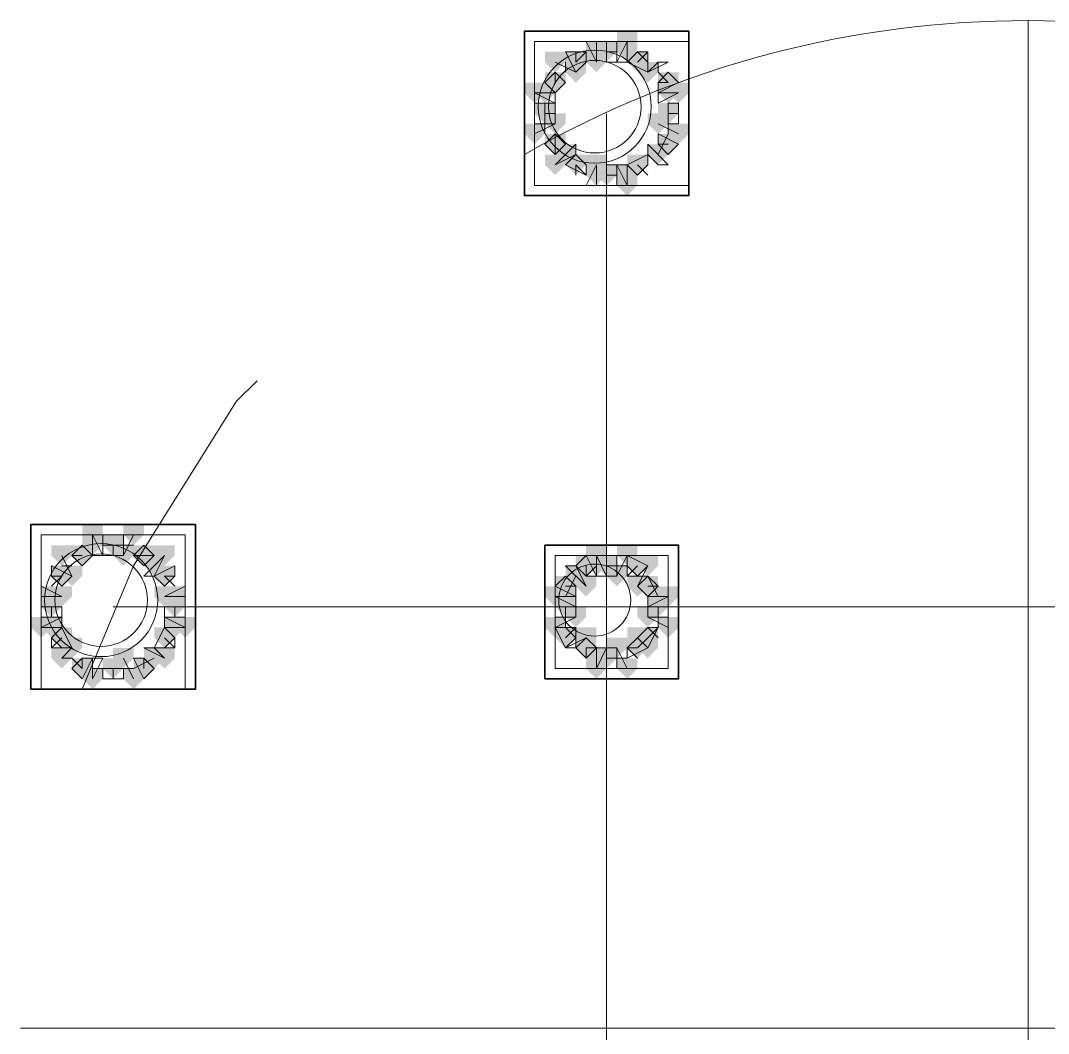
# Model space of a CAD drawing. Header units: millimetres. Extents: x 2315 to 4619, y 1334 to 1897.
# Drawn here: x 3634.03 to 3640.14, y 1541.67 to 1547.68 of the extents above; entities that cross this region are included whole.
import ezdxf

# ---------------------------------------------------------------- set-up
doc = ezdxf.new("R2010")
doc.units = ezdxf.units.MM
for name, color, linetype, true_color in [('PDF_10', 7, 'Continuous', 0x00b85c), ('PDF_AXIS', 7, 'Continuous', 0x00b85c), ('PDF_柱构件', 7, 'Continuous', 0x00b85c), ('PDF_转运站初步方案', 7, 'Continuous', 0x00b85c)]:
    doc.layers.add(name, color=color, linetype=linetype, true_color=true_color)
doc.layers.add('PDF_中心线层', color=1, linetype='Continuous')
doc.layers.add('PDF_粗实线层', color=7, linetype='Continuous')

msp = doc.modelspace()

# ---------------------------------------------------------------- hatches: boundary and pattern name
at = {"layer": 'PDF_10', "transparency": 33554559}
for points in [[(3637.5126, 1547.5601), (3637.4515, 1547.5601), (3637.4515, 1547.499), (3637.5126, 1547.4379), (3637.5737, 1547.499), (3637.5737, 1547.5601)], [(3637.5126, 1547.5601), (3637.4515, 1547.5601), (3637.4515, 1547.499), (3637.5126, 1547.4379), (3637.5737, 1547.499), (3637.5737, 1547.5601)], [(3637.3294, 1547.499), (3637.2683, 1547.499), (3637.2683, 1547.4379), (3637.3294, 1547.3768), (3637.3905, 1547.4379), (3637.3905, 1547.499)], [(3637.3294, 1547.499), (3637.2683, 1547.499), (3637.2683, 1547.4379), (3637.3294, 1547.3768), (3637.3905, 1547.4379), (3637.3905, 1547.499)], [(3637.6959, 1547.499), (3637.6348, 1547.499), (3637.6348, 1547.4379), (3637.6959, 1547.3768), (3637.7569, 1547.4379), (3637.7569, 1547.499)], [(3637.6959, 1547.499), (3637.6348, 1547.499), (3637.6348, 1547.4379), (3637.6959, 1547.3768), (3637.7569, 1547.4379), (3637.7569, 1547.499)], [(3637.2072, 1547.3768), (3637.1461, 1547.3768), (3637.1461, 1547.3157), (3637.2072, 1547.2547), (3637.2683, 1547.3157), (3637.2683, 1547.3768)], [(3637.2072, 1547.3768), (3637.1461, 1547.3768), (3637.1461, 1547.3157), (3637.2072, 1547.2547), (3637.2683, 1547.3157), (3637.2683, 1547.3768)], [(3637.2072, 1547.3768), (3637.1461, 1547.3768), (3637.1461, 1547.3157), (3637.2072, 1547.2547), (3637.2683, 1547.3157), (3637.2683, 1547.3768)], [(3637.8791, 1547.3768), (3637.818, 1547.3768), (3637.818, 1547.3157), (3637.8791, 1547.2547), (3637.9402, 1547.3157), (3637.9402, 1547.3768)], [(3637.8791, 1547.3768), (3637.818, 1547.3768), (3637.818, 1547.3157), (3637.8791, 1547.2547), (3637.9402, 1547.3157), (3637.9402, 1547.3768)], [(3637.1461, 1547.1936), (3637.0851, 1547.1936), (3637.0851, 1547.1325), (3637.1461, 1547.0714), (3637.2072, 1547.1325), (3637.2072, 1547.1936)], [(3637.1461, 1547.1936), (3637.0851, 1547.1936), (3637.0851, 1547.1325), (3637.1461, 1547.0714), (3637.2072, 1547.1325), (3637.2072, 1547.1936)], [(3637.8791, 1547.1936), (3637.818, 1547.1936), (3637.818, 1547.1325), (3637.8791, 1547.0714), (3637.9402, 1547.1325), (3637.9402, 1547.1936)], [(3637.8791, 1547.1936), (3637.818, 1547.1936), (3637.818, 1547.1325), (3637.8791, 1547.0714), (3637.9402, 1547.1325), (3637.9402, 1547.1936)], [(3637.2072, 1547.0103), (3637.1461, 1547.0103), (3637.1461, 1546.9493), (3637.2072, 1546.8882), (3637.2683, 1546.9493), (3637.2683, 1547.0103)], [(3637.2072, 1547.0103), (3637.1461, 1547.0103), (3637.1461, 1546.9493), (3637.2072, 1546.8882), (3637.2683, 1546.9493), (3637.2683, 1547.0103)], [(3637.2072, 1547.0103), (3637.1461, 1547.0103), (3637.1461, 1546.9493), (3637.2072, 1546.8882), (3637.2683, 1546.9493), (3637.2683, 1547.0103)], [(3637.8791, 1547.0103), (3637.818, 1547.0103), (3637.818, 1546.9493), (3637.8791, 1546.8882), (3637.9402, 1546.9493), (3637.9402, 1547.0103)], [(3637.8791, 1547.0103), (3637.818, 1547.0103), (3637.818, 1546.9493), (3637.8791, 1546.8882), (3637.9402, 1546.9493), (3637.9402, 1547.0103)], [(3637.3294, 1546.8882), (3637.2683, 1546.8882), (3637.2683, 1546.8271), (3637.3294, 1546.766), (3637.3905, 1546.8271), (3637.3905, 1546.8882)], [(3637.3294, 1546.8882), (3637.2683, 1546.8882), (3637.2683, 1546.8271), (3637.3294, 1546.766), (3637.3905, 1546.8271), (3637.3905, 1546.8882)], [(3637.6959, 1546.8882), (3637.6348, 1546.8882), (3637.6348, 1546.8271), (3637.6959, 1546.766), (3637.7569, 1546.8271), (3637.7569, 1546.8882)], [(3637.6959, 1546.8882), (3637.6348, 1546.8882), (3637.6348, 1546.8271), (3637.6959, 1546.766), (3637.7569, 1546.8271), (3637.7569, 1546.8882)], [(3637.5126, 1546.8271), (3637.4515, 1546.8271), (3637.4515, 1546.766), (3637.5126, 1546.7049), (3637.5737, 1546.766), (3637.5737, 1546.8271)], [(3637.5126, 1546.8271), (3637.4515, 1546.8271), (3637.4515, 1546.766), (3637.5126, 1546.7049), (3637.5737, 1546.766), (3637.5737, 1546.8271)], [(3637.5126, 1546.8271), (3637.4515, 1546.8271), (3637.4515, 1546.766), (3637.5126, 1546.7049), (3637.5737, 1546.766), (3637.5737, 1546.8271)], [(3634.5807, 1544.6282), (3634.5196, 1544.6282), (3634.5196, 1544.5671), (3634.5807, 1544.506), (3634.6418, 1544.5671), (3634.6418, 1544.6282)], [(3634.5807, 1544.6282), (3634.5196, 1544.6282), (3634.5196, 1544.5671), (3634.5807, 1544.506), (3634.6418, 1544.5671), (3634.6418, 1544.6282)], [(3634.3975, 1544.5671), (3634.3364, 1544.5671), (3634.3364, 1544.506), (3634.3975, 1544.4449), (3634.4586, 1544.506), (3634.4586, 1544.5671)], [(3634.3975, 1544.5671), (3634.3364, 1544.5671), (3634.3364, 1544.506), (3634.3975, 1544.4449), (3634.4586, 1544.506), (3634.4586, 1544.5671)], [(3634.3975, 1544.5671), (3634.3364, 1544.5671), (3634.3364, 1544.506), (3634.3975, 1544.4449), (3634.4586, 1544.506), (3634.4586, 1544.5671)], [(3634.764, 1544.5671), (3634.7029, 1544.5671), (3634.7029, 1544.506), (3634.764, 1544.4449), (3634.8251, 1544.506), (3634.8251, 1544.5671)], [(3634.764, 1544.5671), (3634.7029, 1544.5671), (3634.7029, 1544.506), (3634.764, 1544.4449), (3634.8251, 1544.506), (3634.8251, 1544.5671)], [(3634.764, 1544.5671), (3634.7029, 1544.5671), (3634.7029, 1544.506), (3634.764, 1544.4449), (3634.8251, 1544.506), (3634.8251, 1544.5671)], [(3637.3905, 1544.506), (3637.3294, 1544.506), (3637.3294, 1544.4449), (3637.3905, 1544.3839), (3637.4515, 1544.4449), (3637.4515, 1544.506)], [(3637.3905, 1544.506), (3637.3294, 1544.506), (3637.3294, 1544.4449), (3637.3905, 1544.3839), (3637.4515, 1544.4449), (3637.4515, 1544.506)], [(3637.5126, 1544.506), (3637.4515, 1544.506), (3637.4515, 1544.4449), (3637.5126, 1544.3839), (3637.5737, 1544.4449), (3637.5737, 1544.506)], [(3637.5126, 1544.506), (3637.4515, 1544.506), (3637.4515, 1544.4449), (3637.5126, 1544.3839), (3637.5737, 1544.4449), (3637.5737, 1544.506)], [(3637.6959, 1544.506), (3637.6348, 1544.506), (3637.6348, 1544.4449), (3637.6959, 1544.3839), (3637.7569, 1544.4449), (3637.7569, 1544.506)], [(3637.6959, 1544.506), (3637.6348, 1544.506), (3637.6348, 1544.4449), (3637.6959, 1544.3839), (3637.7569, 1544.4449), (3637.7569, 1544.506)], [(3634.2753, 1544.4449), (3634.2142, 1544.4449), (3634.2142, 1544.3839), (3634.2753, 1544.3228), (3634.3364, 1544.3839), (3634.3364, 1544.4449)], [(3634.2753, 1544.4449), (3634.2142, 1544.4449), (3634.2142, 1544.3839), (3634.2753, 1544.3228), (3634.3364, 1544.3839), (3634.3364, 1544.4449)], [(3634.8861, 1544.4449), (3634.8251, 1544.4449), (3634.8251, 1544.3839), (3634.8861, 1544.3228), (3634.9472, 1544.3839), (3634.9472, 1544.4449)], [(3634.8861, 1544.4449), (3634.8251, 1544.4449), (3634.8251, 1544.3839), (3634.8861, 1544.3228), (3634.9472, 1544.3839), (3634.9472, 1544.4449)], [(3637.2683, 1544.3839), (3637.2072, 1544.3839), (3637.2072, 1544.3228), (3637.2683, 1544.2617), (3637.3294, 1544.3228), (3637.3294, 1544.3839)], [(3637.2683, 1544.3839), (3637.2072, 1544.3839), (3637.2072, 1544.3228), (3637.2683, 1544.2617), (3637.3294, 1544.3228), (3637.3294, 1544.3839)], [(3637.7569, 1544.3839), (3637.6959, 1544.3839), (3637.6959, 1544.3228), (3637.7569, 1544.2617), (3637.818, 1544.3228), (3637.818, 1544.3839)], [(3637.7569, 1544.3839), (3637.6959, 1544.3839), (3637.6959, 1544.3228), (3637.7569, 1544.2617), (3637.818, 1544.3228), (3637.818, 1544.3839)], [(3634.2142, 1544.2617), (3634.1532, 1544.2617), (3634.1532, 1544.2006), (3634.2142, 1544.1395), (3634.2753, 1544.2006), (3634.2753, 1544.2617)], [(3634.2142, 1544.2617), (3634.1532, 1544.2617), (3634.1532, 1544.2006), (3634.2142, 1544.1395), (3634.2753, 1544.2006), (3634.2753, 1544.2617)], [(3634.9472, 1544.2617), (3634.8861, 1544.2617), (3634.8861, 1544.2006), (3634.9472, 1544.1395), (3635.0083, 1544.2006), (3635.0083, 1544.2617)], [(3634.9472, 1544.2617), (3634.8861, 1544.2617), (3634.8861, 1544.2006), (3634.9472, 1544.1395), (3635.0083, 1544.2006), (3635.0083, 1544.2617)], [(3634.9472, 1544.2617), (3634.8861, 1544.2617), (3634.8861, 1544.2006), (3634.9472, 1544.1395), (3635.0083, 1544.2006), (3635.0083, 1544.2617)], [(3637.2683, 1544.2617), (3637.2072, 1544.2617), (3637.2072, 1544.2006), (3637.2683, 1544.1395), (3637.3294, 1544.2006), (3637.3294, 1544.2617)], [(3637.2683, 1544.2617), (3637.2072, 1544.2617), (3637.2072, 1544.2006), (3637.2683, 1544.1395), (3637.3294, 1544.2006), (3637.3294, 1544.2617)], [(3637.818, 1544.2617), (3637.7569, 1544.2617), (3637.7569, 1544.2006), (3637.818, 1544.1395), (3637.8791, 1544.2006), (3637.8791, 1544.2617)], [(3637.818, 1544.2617), (3637.7569, 1544.2617), (3637.7569, 1544.2006), (3637.818, 1544.1395), (3637.8791, 1544.2006), (3637.8791, 1544.2617)], [(3634.2753, 1544.0784), (3634.2142, 1544.0784), (3634.2142, 1544.0174), (3634.2753, 1543.9563), (3634.3364, 1544.0174), (3634.3364, 1544.0784)], [(3634.2753, 1544.0784), (3634.2142, 1544.0784), (3634.2142, 1544.0174), (3634.2753, 1543.9563), (3634.3364, 1544.0174), (3634.3364, 1544.0784)], [(3634.8861, 1544.0784), (3634.8251, 1544.0784), (3634.8251, 1544.0174), (3634.8861, 1543.9563), (3634.9472, 1544.0174), (3634.9472, 1544.0784)], [(3634.8861, 1544.0784), (3634.8251, 1544.0784), (3634.8251, 1544.0174), (3634.8861, 1543.9563), (3634.9472, 1544.0174), (3634.9472, 1544.0784)], [(3637.2683, 1544.0784), (3637.2072, 1544.0784), (3637.2072, 1544.0174), (3637.2683, 1543.9563), (3637.3294, 1544.0174), (3637.3294, 1544.0784)], [(3637.2683, 1544.0784), (3637.2072, 1544.0784), (3637.2072, 1544.0174), (3637.2683, 1543.9563), (3637.3294, 1544.0174), (3637.3294, 1544.0784)], [(3637.7569, 1544.0784), (3637.6959, 1544.0784), (3637.6959, 1544.0174), (3637.7569, 1543.9563), (3637.818, 1544.0174), (3637.818, 1544.0784)], [(3637.7569, 1544.0784), (3637.6959, 1544.0784), (3637.6959, 1544.0174), (3637.7569, 1543.9563), (3637.818, 1544.0174), (3637.818, 1544.0784)], [(3637.3905, 1544.0174), (3637.3294, 1544.0174), (3637.3294, 1543.9563), (3637.3905, 1543.8952), (3637.4515, 1543.9563), (3637.4515, 1544.0174)], [(3637.3905, 1544.0174), (3637.3294, 1544.0174), (3637.3294, 1543.9563), (3637.3905, 1543.8952), (3637.4515, 1543.9563), (3637.4515, 1544.0174)], [(3637.6959, 1544.0174), (3637.6348, 1544.0174), (3637.6348, 1543.9563), (3637.6959, 1543.8952), (3637.7569, 1543.9563), (3637.7569, 1544.0174)], [(3637.6959, 1544.0174), (3637.6348, 1544.0174), (3637.6348, 1543.9563), (3637.6959, 1543.8952), (3637.7569, 1543.9563), (3637.7569, 1544.0174)], [(3637.5126, 1543.9563), (3637.4515, 1543.9563), (3637.4515, 1543.8952), (3637.5126, 1543.8341), (3637.5737, 1543.8952), (3637.5737, 1543.9563)], [(3637.5126, 1543.9563), (3637.4515, 1543.9563), (3637.4515, 1543.8952), (3637.5126, 1543.8341), (3637.5737, 1543.8952), (3637.5737, 1543.9563)], [(3634.3975, 1543.8952), (3634.3364, 1543.8952), (3634.3364, 1543.8341), (3634.3975, 1543.773), (3634.4586, 1543.8341), (3634.4586, 1543.8952)], [(3634.3975, 1543.8952), (3634.3364, 1543.8952), (3634.3364, 1543.8341), (3634.3975, 1543.773), (3634.4586, 1543.8341), (3634.4586, 1543.8952)], [(3634.5807, 1543.8952), (3634.5196, 1543.8952), (3634.5196, 1543.8341), (3634.5807, 1543.773), (3634.6418, 1543.8341), (3634.6418, 1543.8952)], [(3634.5807, 1543.8952), (3634.5196, 1543.8952), (3634.5196, 1543.8341), (3634.5807, 1543.773), (3634.6418, 1543.8341), (3634.6418, 1543.8952)], [(3634.764, 1543.8952), (3634.7029, 1543.8952), (3634.7029, 1543.8341), (3634.764, 1543.773), (3634.8251, 1543.8341), (3634.8251, 1543.8952)], [(3634.764, 1543.8952), (3634.7029, 1543.8952), (3634.7029, 1543.8341), (3634.764, 1543.773), (3634.8251, 1543.8341), (3634.8251, 1543.8952)]]:
    msp.add_hatch(color=256, dxfattribs=at).paths.add_polyline_path(points)
at = {"layer": 'PDF_柱构件', "transparency": 33554559}
for points in [[(3637.6348, 1547.6211), (3637.5737, 1547.6211), (3637.5737, 1547.5601), (3637.6348, 1547.499), (3637.6959, 1547.5601), (3637.6959, 1547.6211)], [(3637.4515, 1547.5601), (3637.3905, 1547.5601), (3637.3905, 1547.499), (3637.4515, 1547.4379), (3637.5126, 1547.499), (3637.5126, 1547.5601)], [(3637.6348, 1547.5601), (3637.5737, 1547.5601), (3637.5737, 1547.499), (3637.6348, 1547.4379), (3637.6959, 1547.499), (3637.6959, 1547.5601)], [(3637.2072, 1547.499), (3637.1461, 1547.499), (3637.1461, 1547.4379), (3637.2072, 1547.3768), (3637.2683, 1547.4379), (3637.2683, 1547.499)], [(3637.4515, 1547.499), (3637.3905, 1547.499), (3637.3905, 1547.4379), (3637.4515, 1547.3768), (3637.5126, 1547.4379), (3637.5126, 1547.499)], [(3637.3294, 1547.4379), (3637.2683, 1547.4379), (3637.2683, 1547.3768), (3637.3294, 1547.3157), (3637.3905, 1547.3768), (3637.3905, 1547.4379)], [(3637.7569, 1547.4379), (3637.6959, 1547.4379), (3637.6959, 1547.3768), (3637.7569, 1547.3157), (3637.818, 1547.3768), (3637.818, 1547.4379)], [(3637.0851, 1547.3157), (3637.024, 1547.3157), (3637.024, 1547.2547), (3637.0851, 1547.1936), (3637.1461, 1547.2547), (3637.1461, 1547.3157)], [(3637.1461, 1547.3157), (3637.0851, 1547.3157), (3637.0851, 1547.2547), (3637.1461, 1547.1936), (3637.2072, 1547.2547), (3637.2072, 1547.3157)], [(3637.8791, 1547.3157), (3637.818, 1547.3157), (3637.818, 1547.2547), (3637.8791, 1547.1936), (3637.9402, 1547.2547), (3637.9402, 1547.3157)], [(3637.9402, 1547.3157), (3637.8791, 1547.3157), (3637.8791, 1547.2547), (3637.9402, 1547.1936), (3638.0013, 1547.2547), (3638.0013, 1547.3157)], [(3637.2072, 1547.1325), (3637.1461, 1547.1325), (3637.1461, 1547.0714), (3637.2072, 1547.0103), (3637.2683, 1547.0714), (3637.2683, 1547.1325)], [(3637.818, 1547.1325), (3637.7569, 1547.1325), (3637.7569, 1547.0714), (3637.818, 1547.0103), (3637.8791, 1547.0714), (3637.8791, 1547.1325)], [(3637.0851, 1547.0714), (3637.024, 1547.0714), (3637.024, 1547.0103), (3637.0851, 1546.9493), (3637.1461, 1547.0103), (3637.1461, 1547.0714)], [(3637.9402, 1547.0714), (3637.8791, 1547.0714), (3637.8791, 1547.0103), (3637.9402, 1546.9493), (3638.0013, 1547.0103), (3638.0013, 1547.0714)], [(3637.2683, 1546.9493), (3637.2072, 1546.9493), (3637.2072, 1546.8882), (3637.2683, 1546.8271), (3637.3294, 1546.8882), (3637.3294, 1546.9493)], [(3637.818, 1546.9493), (3637.7569, 1546.9493), (3637.7569, 1546.8882), (3637.818, 1546.8271), (3637.8791, 1546.8882), (3637.8791, 1546.9493)], [(3637.2072, 1546.8882), (3637.1461, 1546.8882), (3637.1461, 1546.8271), (3637.2072, 1546.766), (3637.2683, 1546.8271), (3637.2683, 1546.8882)], [(3637.4515, 1546.8882), (3637.3905, 1546.8882), (3637.3905, 1546.8271), (3637.4515, 1546.766), (3637.5126, 1546.8271), (3637.5126, 1546.8882)], [(3637.4515, 1546.8271), (3637.3905, 1546.8271), (3637.3905, 1546.766), (3637.4515, 1546.7049), (3637.5126, 1546.766), (3637.5126, 1546.8271)], [(3637.6348, 1546.8271), (3637.5737, 1546.8271), (3637.5737, 1546.766), (3637.6348, 1546.7049), (3637.6959, 1546.766), (3637.6959, 1546.8271)], [(3637.6348, 1546.766), (3637.5737, 1546.766), (3637.5737, 1546.7049), (3637.6348, 1546.6439), (3637.6959, 1546.7049), (3637.6959, 1546.766)], [(3634.4586, 1544.6893), (3634.3975, 1544.6893), (3634.3975, 1544.6282), (3634.4586, 1544.5671), (3634.5196, 1544.6282), (3634.5196, 1544.6893)], [(3634.7029, 1544.6893), (3634.6418, 1544.6893), (3634.6418, 1544.6282), (3634.7029, 1544.5671), (3634.764, 1544.6282), (3634.764, 1544.6893)], [(3634.4586, 1544.6282), (3634.3975, 1544.6282), (3634.3975, 1544.5671), (3634.4586, 1544.506), (3634.5196, 1544.5671), (3634.5196, 1544.6282)], [(3634.2753, 1544.5671), (3634.2142, 1544.5671), (3634.2142, 1544.506), (3634.2753, 1544.4449), (3634.3364, 1544.506), (3634.3364, 1544.5671)], [(3634.6418, 1544.5671), (3634.5807, 1544.5671), (3634.5807, 1544.506), (3634.6418, 1544.4449), (3634.7029, 1544.506), (3634.7029, 1544.5671)], [(3634.8861, 1544.5671), (3634.8251, 1544.5671), (3634.8251, 1544.506), (3634.8861, 1544.4449), (3634.9472, 1544.506), (3634.9472, 1544.5671)], [(3637.4515, 1544.5671), (3637.3905, 1544.5671), (3637.3905, 1544.506), (3637.4515, 1544.4449), (3637.5126, 1544.506), (3637.5126, 1544.5671)], [(3637.6348, 1544.5671), (3637.5737, 1544.5671), (3637.5737, 1544.506), (3637.6348, 1544.4449), (3637.6959, 1544.506), (3637.6959, 1544.5671)], [(3634.8251, 1544.506), (3634.764, 1544.506), (3634.764, 1544.4449), (3634.8251, 1544.3839), (3634.8861, 1544.4449), (3634.8861, 1544.506)], [(3637.4515, 1544.506), (3637.3905, 1544.506), (3637.3905, 1544.4449), (3637.4515, 1544.3839), (3637.5126, 1544.4449), (3637.5126, 1544.506)], [(3637.7569, 1544.506), (3637.6959, 1544.506), (3637.6959, 1544.4449), (3637.7569, 1544.3839), (3637.818, 1544.4449), (3637.818, 1544.506)], [(3634.3364, 1544.4449), (3634.2753, 1544.4449), (3634.2753, 1544.3839), (3634.3364, 1544.3228), (3634.3975, 1544.3839), (3634.3975, 1544.4449)], [(3637.3294, 1544.4449), (3637.2683, 1544.4449), (3637.2683, 1544.3839), (3637.3294, 1544.3228), (3637.3905, 1544.3839), (3637.3905, 1544.4449)], [(3637.5737, 1544.4449), (3637.5126, 1544.4449), (3637.5126, 1544.3839), (3637.5737, 1544.3228), (3637.6348, 1544.3839), (3637.6348, 1544.4449)], [(3637.3905, 1544.3839), (3637.3294, 1544.3839), (3637.3294, 1544.3228), (3637.3905, 1544.2617), (3637.4515, 1544.3228), (3637.4515, 1544.3839)], [(3637.6959, 1544.3839), (3637.6348, 1544.3839), (3637.6348, 1544.3228), (3637.6959, 1544.2617), (3637.7569, 1544.3228), (3637.7569, 1544.3839)], [(3634.2142, 1544.3228), (3634.1532, 1544.3228), (3634.1532, 1544.2617), (3634.2142, 1544.2006), (3634.2753, 1544.2617), (3634.2753, 1544.3228)], [(3634.2753, 1544.3228), (3634.2142, 1544.3228), (3634.2142, 1544.2617), (3634.2753, 1544.2006), (3634.3364, 1544.2617), (3634.3364, 1544.3228)], [(3634.8861, 1544.3228), (3634.8251, 1544.3228), (3634.8251, 1544.2617), (3634.8861, 1544.2006), (3634.9472, 1544.2617), (3634.9472, 1544.3228)], [(3634.9472, 1544.3228), (3634.8861, 1544.3228), (3634.8861, 1544.2617), (3634.9472, 1544.2006), (3635.0083, 1544.2617), (3635.0083, 1544.3228)], [(3637.2072, 1544.3228), (3637.1461, 1544.3228), (3637.1461, 1544.2617), (3637.2072, 1544.2006), (3637.2683, 1544.2617), (3637.2683, 1544.3228)], [(3637.2683, 1544.3228), (3637.2072, 1544.3228), (3637.2072, 1544.2617), (3637.2683, 1544.2006), (3637.3294, 1544.2617), (3637.3294, 1544.3228)], [(3637.818, 1544.3228), (3637.7569, 1544.3228), (3637.7569, 1544.2617), (3637.818, 1544.2006), (3637.8791, 1544.2617), (3637.8791, 1544.3228)], [(3637.8791, 1544.3228), (3637.818, 1544.3228), (3637.818, 1544.2617), (3637.8791, 1544.2006), (3637.9402, 1544.2617), (3637.9402, 1544.3228)], [(3637.3294, 1544.2006), (3637.2683, 1544.2006), (3637.2683, 1544.1395), (3637.3294, 1544.0784), (3637.3905, 1544.1395), (3637.3905, 1544.2006)], [(3637.7569, 1544.2006), (3637.6959, 1544.2006), (3637.6959, 1544.1395), (3637.7569, 1544.0784), (3637.818, 1544.1395), (3637.818, 1544.2006)], [(3634.1532, 1544.1395), (3634.0921, 1544.1395), (3634.0921, 1544.0784), (3634.1532, 1544.0174), (3634.2142, 1544.0784), (3634.2142, 1544.1395)], [(3634.2142, 1544.1395), (3634.1532, 1544.1395), (3634.1532, 1544.0784), (3634.2142, 1544.0174), (3634.2753, 1544.0784), (3634.2753, 1544.1395)], [(3634.9472, 1544.1395), (3634.8861, 1544.1395), (3634.8861, 1544.0784), (3634.9472, 1544.0174), (3635.0083, 1544.0784), (3635.0083, 1544.1395)], [(3635.0083, 1544.1395), (3634.9472, 1544.1395), (3634.9472, 1544.0784), (3635.0083, 1544.0174), (3635.0694, 1544.0784), (3635.0694, 1544.1395)], [(3637.2072, 1544.1395), (3637.1461, 1544.1395), (3637.1461, 1544.0784), (3637.2072, 1544.0174), (3637.2683, 1544.0784), (3637.2683, 1544.1395)], [(3637.8791, 1544.1395), (3637.818, 1544.1395), (3637.818, 1544.0784), (3637.8791, 1544.0174), (3637.9402, 1544.0784), (3637.9402, 1544.1395)], [(3637.3905, 1544.0784), (3637.3294, 1544.0784), (3637.3294, 1544.0174), (3637.3905, 1543.9563), (3637.4515, 1544.0174), (3637.4515, 1544.0784)], [(3637.6959, 1544.0784), (3637.6348, 1544.0784), (3637.6348, 1544.0174), (3637.6959, 1543.9563), (3637.7569, 1544.0174), (3637.7569, 1544.0784)], [(3634.3364, 1544.0174), (3634.2753, 1544.0174), (3634.2753, 1543.9563), (3634.3364, 1543.8952), (3634.3975, 1543.9563), (3634.3975, 1544.0174)], [(3637.5737, 1544.0174), (3637.5126, 1544.0174), (3637.5126, 1543.9563), (3637.5737, 1543.8952), (3637.6348, 1543.9563), (3637.6348, 1544.0174)], [(3637.7569, 1544.0174), (3637.6959, 1544.0174), (3637.6959, 1543.9563), (3637.7569, 1543.8952), (3637.818, 1543.9563), (3637.818, 1544.0174)], [(3634.2753, 1543.9563), (3634.2142, 1543.9563), (3634.2142, 1543.8952), (3634.2753, 1543.8341), (3634.3364, 1543.8952), (3634.3364, 1543.9563)], [(3634.6418, 1543.9563), (3634.5807, 1543.9563), (3634.5807, 1543.8952), (3634.6418, 1543.8341), (3634.7029, 1543.8952), (3634.7029, 1543.9563)], [(3634.8251, 1543.9563), (3634.764, 1543.9563), (3634.764, 1543.8952), (3634.8251, 1543.8341), (3634.8861, 1543.8952), (3634.8861, 1543.9563)], [(3634.8861, 1543.9563), (3634.8251, 1543.9563), (3634.8251, 1543.8952), (3634.8861, 1543.8341), (3634.9472, 1543.8952), (3634.9472, 1543.9563)], [(3637.4515, 1543.9563), (3637.3905, 1543.9563), (3637.3905, 1543.8952), (3637.4515, 1543.8341), (3637.5126, 1543.8952), (3637.5126, 1543.9563)], [(3637.4515, 1543.8952), (3637.3905, 1543.8952), (3637.3905, 1543.8341), (3637.4515, 1543.773), (3637.5126, 1543.8341), (3637.5126, 1543.8952)], [(3637.6348, 1543.8952), (3637.5737, 1543.8952), (3637.5737, 1543.8341), (3637.6348, 1543.773), (3637.6959, 1543.8341), (3637.6959, 1543.8952)], [(3634.4586, 1543.8341), (3634.3975, 1543.8341), (3634.3975, 1543.773), (3634.4586, 1543.712), (3634.5196, 1543.773), (3634.5196, 1543.8341)], [(3634.7029, 1543.8341), (3634.6418, 1543.8341), (3634.6418, 1543.773), (3634.7029, 1543.712), (3634.764, 1543.773), (3634.764, 1543.8341)]]:
    msp.add_hatch(color=256, dxfattribs=at).paths.add_polyline_path(points)
at = {"layer": 'PDF_转运站初步方案', "transparency": 33554559}
for points in [[(3637.5126, 1547.5601), (3637.4515, 1547.5601), (3637.4515, 1547.499), (3637.5126, 1547.4379), (3637.5737, 1547.499), (3637.5737, 1547.5601)], [(3637.5126, 1547.5601), (3637.4515, 1547.5601), (3637.4515, 1547.499), (3637.5126, 1547.4379), (3637.5737, 1547.499), (3637.5737, 1547.5601)], [(3637.3294, 1547.499), (3637.2683, 1547.499), (3637.2683, 1547.4379), (3637.3294, 1547.3768), (3637.3905, 1547.4379), (3637.3905, 1547.499)], [(3637.3294, 1547.499), (3637.2683, 1547.499), (3637.2683, 1547.4379), (3637.3294, 1547.3768), (3637.3905, 1547.4379), (3637.3905, 1547.499)], [(3637.6959, 1547.499), (3637.6348, 1547.499), (3637.6348, 1547.4379), (3637.6959, 1547.3768), (3637.7569, 1547.4379), (3637.7569, 1547.499)], [(3637.6959, 1547.499), (3637.6348, 1547.499), (3637.6348, 1547.4379), (3637.6959, 1547.3768), (3637.7569, 1547.4379), (3637.7569, 1547.499)], [(3637.2072, 1547.3768), (3637.1461, 1547.3768), (3637.1461, 1547.3157), (3637.2072, 1547.2547), (3637.2683, 1547.3157), (3637.2683, 1547.3768)], [(3637.2072, 1547.3768), (3637.1461, 1547.3768), (3637.1461, 1547.3157), (3637.2072, 1547.2547), (3637.2683, 1547.3157), (3637.2683, 1547.3768)], [(3637.8791, 1547.3768), (3637.818, 1547.3768), (3637.818, 1547.3157), (3637.8791, 1547.2547), (3637.9402, 1547.3157), (3637.9402, 1547.3768)], [(3637.8791, 1547.3768), (3637.818, 1547.3768), (3637.818, 1547.3157), (3637.8791, 1547.2547), (3637.9402, 1547.3157), (3637.9402, 1547.3768)], [(3637.1461, 1547.1936), (3637.0851, 1547.1936), (3637.0851, 1547.1325), (3637.1461, 1547.0714), (3637.2072, 1547.1325), (3637.2072, 1547.1936)], [(3637.1461, 1547.1936), (3637.0851, 1547.1936), (3637.0851, 1547.1325), (3637.1461, 1547.0714), (3637.2072, 1547.1325), (3637.2072, 1547.1936)], [(3637.8791, 1547.1936), (3637.818, 1547.1936), (3637.818, 1547.1325), (3637.8791, 1547.0714), (3637.9402, 1547.1325), (3637.9402, 1547.1936)], [(3637.8791, 1547.1936), (3637.818, 1547.1936), (3637.818, 1547.1325), (3637.8791, 1547.0714), (3637.9402, 1547.1325), (3637.9402, 1547.1936)], [(3637.2072, 1547.0103), (3637.1461, 1547.0103), (3637.1461, 1546.9493), (3637.2072, 1546.8882), (3637.2683, 1546.9493), (3637.2683, 1547.0103)], [(3637.2072, 1547.0103), (3637.1461, 1547.0103), (3637.1461, 1546.9493), (3637.2072, 1546.8882), (3637.2683, 1546.9493), (3637.2683, 1547.0103)], [(3637.8791, 1547.0103), (3637.818, 1547.0103), (3637.818, 1546.9493), (3637.8791, 1546.8882), (3637.9402, 1546.9493), (3637.9402, 1547.0103)], [(3637.8791, 1547.0103), (3637.818, 1547.0103), (3637.818, 1546.9493), (3637.8791, 1546.8882), (3637.9402, 1546.9493), (3637.9402, 1547.0103)], [(3637.3294, 1546.8882), (3637.2683, 1546.8882), (3637.2683, 1546.8271), (3637.3294, 1546.766), (3637.3905, 1546.8271), (3637.3905, 1546.8882)], [(3637.3294, 1546.8882), (3637.2683, 1546.8882), (3637.2683, 1546.8271), (3637.3294, 1546.766), (3637.3905, 1546.8271), (3637.3905, 1546.8882)], [(3637.6959, 1546.8882), (3637.6348, 1546.8882), (3637.6348, 1546.8271), (3637.6959, 1546.766), (3637.7569, 1546.8271), (3637.7569, 1546.8882)], [(3637.6959, 1546.8882), (3637.6348, 1546.8882), (3637.6348, 1546.8271), (3637.6959, 1546.766), (3637.7569, 1546.8271), (3637.7569, 1546.8882)], [(3637.5126, 1546.8271), (3637.4515, 1546.8271), (3637.4515, 1546.766), (3637.5126, 1546.7049), (3637.5737, 1546.766), (3637.5737, 1546.8271)], [(3637.5126, 1546.8271), (3637.4515, 1546.8271), (3637.4515, 1546.766), (3637.5126, 1546.7049), (3637.5737, 1546.766), (3637.5737, 1546.8271)], [(3634.5807, 1544.6282), (3634.5196, 1544.6282), (3634.5196, 1544.5671), (3634.5807, 1544.506), (3634.6418, 1544.5671), (3634.6418, 1544.6282)], [(3634.5807, 1544.6282), (3634.5196, 1544.6282), (3634.5196, 1544.5671), (3634.5807, 1544.506), (3634.6418, 1544.5671), (3634.6418, 1544.6282)], [(3634.3975, 1544.5671), (3634.3364, 1544.5671), (3634.3364, 1544.506), (3634.3975, 1544.4449), (3634.4586, 1544.506), (3634.4586, 1544.5671)], [(3634.3975, 1544.5671), (3634.3364, 1544.5671), (3634.3364, 1544.506), (3634.3975, 1544.4449), (3634.4586, 1544.506), (3634.4586, 1544.5671)], [(3634.764, 1544.5671), (3634.7029, 1544.5671), (3634.7029, 1544.506), (3634.764, 1544.4449), (3634.8251, 1544.506), (3634.8251, 1544.5671)], [(3634.764, 1544.5671), (3634.7029, 1544.5671), (3634.7029, 1544.506), (3634.764, 1544.4449), (3634.8251, 1544.506), (3634.8251, 1544.5671)], [(3637.3905, 1544.506), (3637.3294, 1544.506), (3637.3294, 1544.4449), (3637.3905, 1544.3839), (3637.4515, 1544.4449), (3637.4515, 1544.506)], [(3637.3905, 1544.506), (3637.3294, 1544.506), (3637.3294, 1544.4449), (3637.3905, 1544.3839), (3637.4515, 1544.4449), (3637.4515, 1544.506)], [(3637.5126, 1544.506), (3637.4515, 1544.506), (3637.4515, 1544.4449), (3637.5126, 1544.3839), (3637.5737, 1544.4449), (3637.5737, 1544.506)], [(3637.5126, 1544.506), (3637.4515, 1544.506), (3637.4515, 1544.4449), (3637.5126, 1544.3839), (3637.5737, 1544.4449), (3637.5737, 1544.506)], [(3637.6959, 1544.506), (3637.6348, 1544.506), (3637.6348, 1544.4449), (3637.6959, 1544.3839), (3637.7569, 1544.4449), (3637.7569, 1544.506)], [(3637.6959, 1544.506), (3637.6348, 1544.506), (3637.6348, 1544.4449), (3637.6959, 1544.3839), (3637.7569, 1544.4449), (3637.7569, 1544.506)], [(3634.2753, 1544.4449), (3634.2142, 1544.4449), (3634.2142, 1544.3839), (3634.2753, 1544.3228), (3634.3364, 1544.3839), (3634.3364, 1544.4449)], [(3634.2753, 1544.4449), (3634.2142, 1544.4449), (3634.2142, 1544.3839), (3634.2753, 1544.3228), (3634.3364, 1544.3839), (3634.3364, 1544.4449)], [(3634.8861, 1544.4449), (3634.8251, 1544.4449), (3634.8251, 1544.3839), (3634.8861, 1544.3228), (3634.9472, 1544.3839), (3634.9472, 1544.4449)], [(3634.8861, 1544.4449), (3634.8251, 1544.4449), (3634.8251, 1544.3839), (3634.8861, 1544.3228), (3634.9472, 1544.3839), (3634.9472, 1544.4449)], [(3637.2683, 1544.3839), (3637.2072, 1544.3839), (3637.2072, 1544.3228), (3637.2683, 1544.2617), (3637.3294, 1544.3228), (3637.3294, 1544.3839)], [(3637.2683, 1544.3839), (3637.2072, 1544.3839), (3637.2072, 1544.3228), (3637.2683, 1544.2617), (3637.3294, 1544.3228), (3637.3294, 1544.3839)], [(3637.7569, 1544.3839), (3637.6959, 1544.3839), (3637.6959, 1544.3228), (3637.7569, 1544.2617), (3637.818, 1544.3228), (3637.818, 1544.3839)], [(3637.7569, 1544.3839), (3637.6959, 1544.3839), (3637.6959, 1544.3228), (3637.7569, 1544.2617), (3637.818, 1544.3228), (3637.818, 1544.3839)], [(3634.2142, 1544.2617), (3634.1532, 1544.2617), (3634.1532, 1544.2006), (3634.2142, 1544.1395), (3634.2753, 1544.2006), (3634.2753, 1544.2617)], [(3634.2142, 1544.2617), (3634.1532, 1544.2617), (3634.1532, 1544.2006), (3634.2142, 1544.1395), (3634.2753, 1544.2006), (3634.2753, 1544.2617)], [(3634.9472, 1544.2617), (3634.8861, 1544.2617), (3634.8861, 1544.2006), (3634.9472, 1544.1395), (3635.0083, 1544.2006), (3635.0083, 1544.2617)], [(3634.9472, 1544.2617), (3634.8861, 1544.2617), (3634.8861, 1544.2006), (3634.9472, 1544.1395), (3635.0083, 1544.2006), (3635.0083, 1544.2617)], [(3637.2683, 1544.2617), (3637.2072, 1544.2617), (3637.2072, 1544.2006), (3637.2683, 1544.1395), (3637.3294, 1544.2006), (3637.3294, 1544.2617)], [(3637.2683, 1544.2617), (3637.2072, 1544.2617), (3637.2072, 1544.2006), (3637.2683, 1544.1395), (3637.3294, 1544.2006), (3637.3294, 1544.2617)], [(3637.818, 1544.2617), (3637.7569, 1544.2617), (3637.7569, 1544.2006), (3637.818, 1544.1395), (3637.8791, 1544.2006), (3637.8791, 1544.2617)], [(3637.818, 1544.2617), (3637.7569, 1544.2617), (3637.7569, 1544.2006), (3637.818, 1544.1395), (3637.8791, 1544.2006), (3637.8791, 1544.2617)], [(3634.2753, 1544.0784), (3634.2142, 1544.0784), (3634.2142, 1544.0174), (3634.2753, 1543.9563), (3634.3364, 1544.0174), (3634.3364, 1544.0784)], [(3634.2753, 1544.0784), (3634.2142, 1544.0784), (3634.2142, 1544.0174), (3634.2753, 1543.9563), (3634.3364, 1544.0174), (3634.3364, 1544.0784)], [(3634.8861, 1544.0784), (3634.8251, 1544.0784), (3634.8251, 1544.0174), (3634.8861, 1543.9563), (3634.9472, 1544.0174), (3634.9472, 1544.0784)], [(3634.8861, 1544.0784), (3634.8251, 1544.0784), (3634.8251, 1544.0174), (3634.8861, 1543.9563), (3634.9472, 1544.0174), (3634.9472, 1544.0784)], [(3637.2683, 1544.0784), (3637.2072, 1544.0784), (3637.2072, 1544.0174), (3637.2683, 1543.9563), (3637.3294, 1544.0174), (3637.3294, 1544.0784)], [(3637.2683, 1544.0784), (3637.2072, 1544.0784), (3637.2072, 1544.0174), (3637.2683, 1543.9563), (3637.3294, 1544.0174), (3637.3294, 1544.0784)], [(3637.7569, 1544.0784), (3637.6959, 1544.0784), (3637.6959, 1544.0174), (3637.7569, 1543.9563), (3637.818, 1544.0174), (3637.818, 1544.0784)], [(3637.7569, 1544.0784), (3637.6959, 1544.0784), (3637.6959, 1544.0174), (3637.7569, 1543.9563), (3637.818, 1544.0174), (3637.818, 1544.0784)], [(3637.3905, 1544.0174), (3637.3294, 1544.0174), (3637.3294, 1543.9563), (3637.3905, 1543.8952), (3637.4515, 1543.9563), (3637.4515, 1544.0174)], [(3637.3905, 1544.0174), (3637.3294, 1544.0174), (3637.3294, 1543.9563), (3637.3905, 1543.8952), (3637.4515, 1543.9563), (3637.4515, 1544.0174)], [(3637.6959, 1544.0174), (3637.6348, 1544.0174), (3637.6348, 1543.9563), (3637.6959, 1543.8952), (3637.7569, 1543.9563), (3637.7569, 1544.0174)], [(3637.6959, 1544.0174), (3637.6348, 1544.0174), (3637.6348, 1543.9563), (3637.6959, 1543.8952), (3637.7569, 1543.9563), (3637.7569, 1544.0174)], [(3637.5126, 1543.9563), (3637.4515, 1543.9563), (3637.4515, 1543.8952), (3637.5126, 1543.8341), (3637.5737, 1543.8952), (3637.5737, 1543.9563)], [(3637.5126, 1543.9563), (3637.4515, 1543.9563), (3637.4515, 1543.8952), (3637.5126, 1543.8341), (3637.5737, 1543.8952), (3637.5737, 1543.9563)], [(3634.3975, 1543.8952), (3634.3364, 1543.8952), (3634.3364, 1543.8341), (3634.3975, 1543.773), (3634.4586, 1543.8341), (3634.4586, 1543.8952)], [(3634.3975, 1543.8952), (3634.3364, 1543.8952), (3634.3364, 1543.8341), (3634.3975, 1543.773), (3634.4586, 1543.8341), (3634.4586, 1543.8952)], [(3634.5807, 1543.8952), (3634.5196, 1543.8952), (3634.5196, 1543.8341), (3634.5807, 1543.773), (3634.6418, 1543.8341), (3634.6418, 1543.8952)], [(3634.5807, 1543.8952), (3634.5196, 1543.8952), (3634.5196, 1543.8341), (3634.5807, 1543.773), (3634.6418, 1543.8341), (3634.6418, 1543.8952)], [(3634.764, 1543.8952), (3634.7029, 1543.8952), (3634.7029, 1543.8341), (3634.764, 1543.773), (3634.8251, 1543.8341), (3634.8251, 1543.8952)], [(3634.764, 1543.8952), (3634.7029, 1543.8952), (3634.7029, 1543.8341), (3634.764, 1543.773), (3634.8251, 1543.8341), (3634.8251, 1543.8952)]]:
    msp.add_hatch(color=256, dxfattribs=at).paths.add_polyline_path(points)

# ---------------------------------------------------------------- linework, layer by layer
at = {"layer": 'PDF_10', "lineweight": 18}
for points in [[(3637.5737, 1547.499), (3637.5126, 1547.499), (3637.5126, 1547.5601)], [(3637.3905, 1547.499), (3637.3294, 1547.4379), (3637.3294, 1547.499)], [(3637.7569, 1547.4379), (3637.6959, 1547.499)], [(3637.6959, 1547.4379), (3637.7569, 1547.499)], [(3637.2072, 1547.3768), (3637.2072, 1547.3157)], [(3637.818, 1547.3157), (3637.8791, 1547.3157), (3637.818, 1547.3768)], [(3637.1461, 1547.1936), (3637.1461, 1547.0714)], [(3637.8791, 1547.0714), (3637.8791, 1547.1936)], [(3637.2072, 1547.1325), (3637.1461, 1547.1325)], [(3637.8791, 1547.1325), (3637.9402, 1547.1325)], [(3637.2072, 1547.0103), (3637.2072, 1546.8882)], [(3637.818, 1546.8882), (3637.8791, 1547.0103)], [(3637.818, 1546.9493), (3637.8791, 1546.9493)], [(3637.3294, 1546.766), (3637.3294, 1546.8271), (3637.3905, 1546.766)], [(3637.6959, 1546.766), (3637.7569, 1546.8271)], [(3637.6959, 1546.8271), (3637.7569, 1546.766)], [(3637.5126, 1546.766), (3637.5737, 1546.766)], [(3634.5196, 1544.5671), (3634.6418, 1544.5671)], [(3634.5807, 1544.506), (3634.5807, 1544.5671)], [(3634.3364, 1544.506), (3634.3975, 1544.506)], [(3634.7029, 1544.506), (3634.8251, 1544.506)], [(3637.5126, 1544.506), (3637.5126, 1544.4449), (3637.5737, 1544.4449)], [(3637.3905, 1544.4449), (3637.3905, 1544.3839), (3637.4515, 1544.4449)], [(3637.6348, 1544.4449), (3637.6959, 1544.3839)], [(3637.6348, 1544.3839), (3637.6959, 1544.4449)], [(3634.2142, 1544.3228), (3634.2753, 1544.3839), (3634.2142, 1544.3839)], [(3634.9472, 1544.3839), (3634.8861, 1544.3839), (3634.9472, 1544.3228)], [(3637.2683, 1544.2617), (3637.3294, 1544.3839)], [(3637.7569, 1544.3839), (3637.818, 1544.2617)], [(3637.3294, 1544.3228), (3637.2683, 1544.3228)], [(3637.7569, 1544.3228), (3637.818, 1544.3228)], [(3634.2142, 1544.1395), (3634.2142, 1544.2006), (3634.1532, 1544.2006)], [(3634.9472, 1544.2006), (3634.9472, 1544.1395)], [(3637.2683, 1544.1395), (3637.2683, 1544.2006), (3637.2072, 1544.2006)], [(3637.7569, 1544.2006), (3637.818, 1544.2006), (3637.818, 1544.1395)], [(3637.3294, 1544.0174), (3637.2683, 1544.0784)], [(3637.3294, 1544.0784), (3637.2683, 1544.0174)], [(3637.818, 1544.0784), (3637.7569, 1544.0174)], [(3637.7569, 1544.0784), (3637.818, 1544.0174)], [(3634.2753, 1543.9563), (3634.2142, 1544.0174)], [(3634.2753, 1544.0174), (3634.2142, 1543.9563)], [(3634.9472, 1544.0174), (3634.8861, 1543.9563)], [(3634.8861, 1544.0174), (3634.9472, 1543.9563)], [(3637.4515, 1543.9563), (3637.3905, 1543.9563), (3637.3905, 1543.8952)], [(3637.5737, 1543.8952), (3637.5126, 1543.8952), (3637.5126, 1543.9563)], [(3637.6959, 1543.9563), (3637.6348, 1543.9563), (3637.6959, 1543.8952)], [(3634.3975, 1543.8952), (3634.3975, 1543.8341), (3634.3364, 1543.8952)], [(3634.8251, 1543.8952), (3634.7029, 1543.8341)], [(3634.764, 1543.8952), (3634.764, 1543.8341)], [(3634.6418, 1543.8341), (3634.5196, 1543.8341)], [(3634.5807, 1543.8341), (3634.5807, 1543.773)]]:
    msp.add_lwpolyline(points, dxfattribs=at)
at = {"layer": 'PDF_AXIS', "lineweight": 18}
for points in [[(3638.0013, 1547.5601), (3638.0013, 1546.7049), (3637.0851, 1546.7049), (3637.0851, 1547.5601)], [(3634.1532, 1544.6282), (3634.1532, 1543.712), (3635.0083, 1543.712), (3635.0083, 1544.6282)], [(3637.2072, 1544.506), (3637.2072, 1543.8341), (3637.8791, 1543.8341), (3637.8791, 1544.506)]]:
    msp.add_lwpolyline(points, close=True, dxfattribs=at)
at = {"layer": 'PDF_中心线层', "color": 112, "lineweight": 18, "true_color": 0x00b85c}
msp.add_lwpolyline([(3640.0169, 1535.7103), (3640.0169, 1547.6822)], close=True, dxfattribs=at)
for points in [[(3637.5126, 1547.1325), (3637.5126, 1536.2601)], [(3635.4359, 1545.5444), (3635.3137, 1545.4222), (3634.7029, 1544.4449), (3634.3975, 1543.712)], [(3634.5807, 1544.2006), (3645.5143, 1544.2006)], [(3646.064, 1541.6963), (3634.031, 1541.6963), (3646.064, 1541.6963)]]:
    msp.add_lwpolyline(points, dxfattribs=at)
msp.add_arc((3640.0091, 1541.6905), 5.9938, 0.05486, 119.86945, dxfattribs=at)
at = {"layer": 'PDF_柱构件', "lineweight": 18}
for points in [[(3637.4515, 1547.5601), (3637.4515, 1547.4379), (3637.3905, 1547.5601)], [(3637.5737, 1547.4379), (3637.5126, 1547.4379), (3637.5126, 1547.5601), (3637.5737, 1547.5601)], [(3637.6348, 1547.5601), (3637.6348, 1547.4379), (3637.5737, 1547.4379)], [(3637.3905, 1547.4379), (3637.3294, 1547.3768), (3637.2683, 1547.499), (3637.3905, 1547.499)], [(3637.7569, 1547.3768), (3637.6348, 1547.4379), (3637.6959, 1547.499), (3637.7569, 1547.499)], [(3637.2072, 1547.4379), (3637.3294, 1547.3768)], [(3637.8791, 1547.4379), (3637.7569, 1547.3768), (3637.818, 1547.4379)], [(3637.2683, 1547.3157), (3637.2072, 1547.2547), (3637.1461, 1547.3157), (3637.2072, 1547.3768)], [(3637.818, 1547.2547), (3637.818, 1547.3157), (3637.8791, 1547.3768), (3637.9402, 1547.3157)], [(3637.0851, 1547.2547), (3637.2072, 1547.2547), (3637.2072, 1547.1936)], [(3637.9402, 1547.2547), (3637.818, 1547.1936), (3637.818, 1547.2547)], [(3637.2072, 1547.1936), (3637.2072, 1547.0714), (3637.0851, 1547.0714), (3637.0851, 1547.1936)], [(3637.8791, 1547.0714), (3637.8791, 1547.1936), (3637.9402, 1547.1936), (3637.9402, 1547.0714)], [(3637.0851, 1547.0103), (3637.2072, 1547.0714)], [(3637.9402, 1547.0103), (3637.818, 1547.0714)], [(3637.2072, 1547.0103), (3637.2683, 1546.9493), (3637.2072, 1546.8882), (3637.1461, 1546.9493)], [(3637.818, 1546.9493), (3637.818, 1547.0103), (3637.9402, 1546.9493), (3637.8791, 1546.8882)], [(3637.2072, 1546.8271), (3637.3294, 1546.9493), (3637.3294, 1546.8882)], [(3637.818, 1546.8271), (3637.7569, 1546.8882), (3637.7569, 1546.9493), (3637.8791, 1546.8271)], [(3637.3294, 1546.8882), (3637.3905, 1546.8271), (3637.3905, 1546.766), (3637.2683, 1546.8271)], [(3637.6348, 1546.8271), (3637.7569, 1546.8882), (3637.7569, 1546.8271), (3637.6959, 1546.766)], [(3637.3905, 1546.7049), (3637.4515, 1546.8271), (3637.4515, 1546.7049)], [(3637.5126, 1546.8271), (3637.5737, 1546.8271), (3637.5737, 1546.7049), (3637.5126, 1546.7049)], [(3637.6348, 1546.7049), (3637.5737, 1546.8271), (3637.6348, 1546.8271)], [(3634.4586, 1544.6282), (3634.4586, 1544.506), (3634.5196, 1544.506)], [(3634.5196, 1544.506), (3634.6418, 1544.506), (3634.6418, 1544.6282), (3634.5196, 1544.6282)], [(3634.7029, 1544.6282), (3634.6418, 1544.506)], [(3634.3975, 1544.4449), (3634.4586, 1544.506), (3634.3975, 1544.5671), (3634.3364, 1544.506)], [(3634.7029, 1544.506), (3634.764, 1544.4449), (3634.8251, 1544.506), (3634.764, 1544.5671)], [(3634.2753, 1544.506), (3634.3364, 1544.3839)], [(3634.8861, 1544.506), (3634.764, 1544.3839), (3634.8251, 1544.3839)], [(3637.3905, 1544.3839), (3637.4515, 1544.3839), (3637.3905, 1544.506), (3637.3294, 1544.4449)], [(3637.4515, 1544.506), (3637.4515, 1544.3839), (3637.5126, 1544.3839)], [(3637.5126, 1544.3839), (3637.5737, 1544.3839), (3637.5737, 1544.506), (3637.5126, 1544.506)], [(3637.6348, 1544.506), (3637.5737, 1544.3839)], [(3637.6348, 1544.3839), (3637.6959, 1544.3839), (3637.7569, 1544.4449), (3637.6348, 1544.506)], [(3634.2753, 1544.3228), (3634.3364, 1544.3839), (3634.2142, 1544.4449), (3634.2142, 1544.3839)], [(3634.8251, 1544.3839), (3634.8861, 1544.3228), (3634.9472, 1544.3839), (3634.9472, 1544.4449)], [(3637.2683, 1544.4449), (3637.3905, 1544.3228), (3637.3294, 1544.4449)], [(3637.7569, 1544.4449), (3637.6959, 1544.3228)], [(3637.3294, 1544.2617), (3637.3294, 1544.3228), (3637.2683, 1544.3839), (3637.2072, 1544.3228)], [(3637.6959, 1544.3228), (3637.7569, 1544.2617), (3637.818, 1544.3228), (3637.7569, 1544.3839)], [(3634.1532, 1544.2617), (3634.2753, 1544.2617), (3634.1532, 1544.3228)], [(3635.0083, 1544.3228), (3634.8861, 1544.2617), (3635.0083, 1544.2617)], [(3637.2072, 1544.2617), (3637.3294, 1544.2006), (3637.3294, 1544.2617)], [(3637.8791, 1544.2617), (3637.7569, 1544.2617), (3637.7569, 1544.2006)], [(3634.2753, 1544.1395), (3634.2753, 1544.2006), (3634.1532, 1544.2006), (3634.1532, 1544.1395)], [(3634.8861, 1544.2006), (3634.8861, 1544.1395), (3635.0083, 1544.1395), (3635.0083, 1544.2006)], [(3637.3294, 1544.1395), (3637.3294, 1544.2006), (3637.2072, 1544.2006), (3637.2072, 1544.1395)], [(3637.7569, 1544.2006), (3637.7569, 1544.1395), (3637.8791, 1544.1395), (3637.8791, 1544.2006)], [(3634.1532, 1544.0784), (3634.2753, 1544.0784), (3634.2753, 1544.1395)], [(3635.0083, 1544.0784), (3634.8861, 1544.1395), (3634.8861, 1544.0784)], [(3637.2072, 1544.0784), (3637.3294, 1544.1395)], [(3637.8791, 1544.0784), (3637.7569, 1544.1395)], [(3634.3364, 1543.9563), (3634.2753, 1544.0784), (3634.2142, 1544.0174), (3634.2142, 1543.9563)], [(3634.8861, 1544.0784), (3634.8251, 1543.9563), (3634.9472, 1543.9563), (3634.9472, 1544.0174)], [(3637.3294, 1544.0174), (3637.3294, 1544.0784), (3637.2072, 1544.0784), (3637.2683, 1543.9563)], [(3637.7569, 1544.0784), (3637.6959, 1544.0174), (3637.7569, 1543.9563), (3637.818, 1544.0784)], [(3637.4515, 1543.9563), (3637.3905, 1544.0174), (3637.3294, 1543.9563), (3637.3905, 1543.8952)], [(3637.6959, 1544.0174), (3637.6348, 1543.9563), (3637.6348, 1543.8952), (3637.7569, 1543.9563)], [(3637.7569, 1543.9563), (3637.6959, 1544.0174)], [(3634.2753, 1543.8952), (3634.3364, 1543.9563)], [(3634.8861, 1543.8952), (3634.8251, 1543.9563), (3634.764, 1543.9563)], [(3637.4515, 1543.8341), (3637.5126, 1543.9563), (3637.4515, 1543.9563)], [(3637.5737, 1543.9563), (3637.5126, 1543.9563), (3637.5126, 1543.8341), (3637.5737, 1543.8341)], [(3637.6348, 1543.8341), (3637.5737, 1543.9563)], [(3634.4586, 1543.8952), (3634.3975, 1543.8952), (3634.3364, 1543.8341), (3634.3975, 1543.773)], [(3634.4586, 1543.773), (3634.5196, 1543.8952), (3634.4586, 1543.8952)], [(3634.7029, 1543.773), (3634.6418, 1543.8952)], [(3634.764, 1543.8952), (3634.7029, 1543.8952), (3634.764, 1543.773), (3634.8251, 1543.8341)], [(3634.6418, 1543.8341), (3634.5196, 1543.8341), (3634.5196, 1543.773), (3634.6418, 1543.773)]]:
    msp.add_lwpolyline(points, close=True, dxfattribs=at)
for points in [[(3637.2683, 1547.4379), (3637.2683, 1547.3768)], [(3637.818, 1547.3768), (3637.818, 1547.4379)], [(3637.1461, 1547.0714), (3637.1461, 1547.0103)], [(3637.8791, 1547.0103), (3637.8791, 1547.0714)], [(3634.6418, 1544.5671), (3634.7029, 1544.5671)], [(3634.2753, 1544.4449), (3634.3364, 1544.4449)], [(3637.5737, 1544.4449), (3637.6348, 1544.4449)], [(3637.6959, 1544.3839), (3637.7569, 1544.3839)], [(3637.2683, 1544.0784), (3637.2683, 1544.1395)], [(3637.818, 1544.1395), (3637.818, 1544.0784)], [(3637.3294, 1543.9563), (3637.3905, 1544.0174), (3637.2683, 1543.9563), (3637.3294, 1543.9563), (3637.3294, 1544.0174)], [(3637.7569, 1544.0174), (3637.6959, 1543.9563)], [(3634.3364, 1543.8952), (3634.2753, 1543.8952)], [(3637.6348, 1543.8952), (3637.5737, 1543.8952)], [(3634.5196, 1543.8341), (3634.4586, 1543.8341)], [(3634.7029, 1543.8341), (3634.6418, 1543.8341)]]:
    msp.add_lwpolyline(points, dxfattribs=at)
at = {"layer": 'PDF_粗实线层', "color": 112, "lineweight": 35, "true_color": 0x00b85c}
for points in [[(3638.0013, 1547.6211), (3638.0013, 1546.6439), (3637.024, 1546.6439), (3637.024, 1547.6211)], [(3634.0921, 1544.6893), (3634.0921, 1543.712), (3635.0694, 1543.712), (3635.0694, 1544.6893)], [(3637.1461, 1544.5671), (3637.9402, 1544.5671), (3637.9402, 1543.773), (3637.1461, 1543.773)]]:
    msp.add_lwpolyline(points, close=True, dxfattribs=at)
at = {"layer": 'PDF_转运站初步方案', "lineweight": 18}
for centre, radius in [((3637.442, 1547.1726), 0.3359), ((3637.442, 1547.1726), 0.2749), ((3634.51, 1544.2406), 0.3359), ((3634.51, 1544.2406), 0.2749), ((3637.442, 1544.2406), 0.2138), ((3637.442, 1544.2406), 0.2138)]:
    msp.add_circle(centre, radius, dxfattribs=at)

doc.saveas('drawing.dxf')
